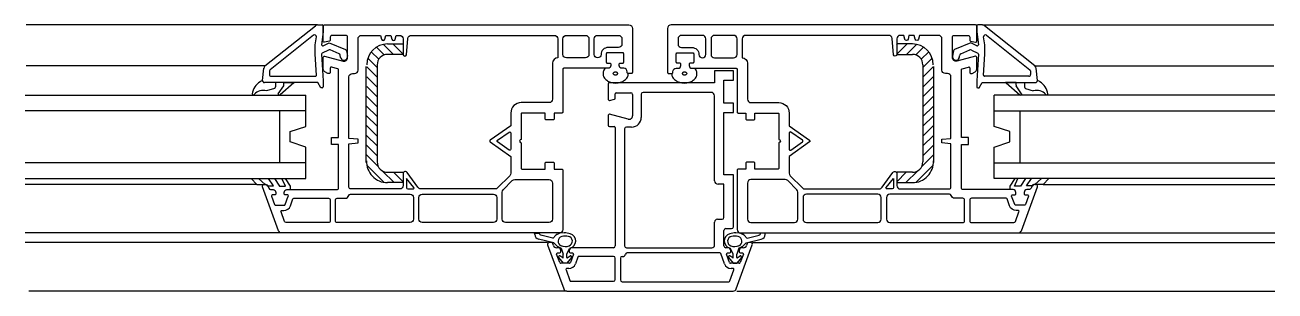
# Model space of a CAD drawing. Header units: inches. Extents: x 5 to 4439, y 354 to 1460.
# Drawn here: x 1994.1 to 2354.1, y 390.4 to 467.1 of the extents above; entities that cross this region are included whole.
import ezdxf

# ---------------------------------------------------------------- set-up
doc = ezdxf.new("R2010")
doc.units = ezdxf.units.IN
doc.header["$MEASUREMENT"] = 0
for name, color, linetype in [('FINE', 70, 'Continuous'), ('MED', 32, 'Continuous'), ('THIN', 151, 'Continuous')]:
    doc.layers.add(name, color=color, linetype=linetype)

# ---------------------------------------------------------------- blocks, each defined once
blk = doc.blocks.new('DHSDI')
at = {"layer": 'FINE'}
for p, q in [((-74.15, 29.91), (-77.03, 32.79)), ((-71.35, 29.95), (-74.32, 32.91)), ((-71.35, 32.78), (-71.49, 32.91)), ((70.81, 29.95), (73.77, 32.91)), ((70.81, 32.78), (70.95, 32.91)), ((73.6, 29.91), (76.49, 32.79)), ((-78.85, 26.13), (-81.54, 28.82)), ((-78.4, 28.5), (-80.54, 30.65)), ((-76.82, 29.75), (-79.05, 31.99)), ((76.27, 29.75), (78.51, 31.99)), ((77.85, 28.5), (80, 30.65)), ((78.31, 26.13), (81, 28.82)), ((-78.85, 23.31), (-81.85, 26.31)), ((78.31, 23.31), (81.31, 26.31)), ((-112.06, 22.31), (-111.83, 22.31)), ((-108.08, 21.8), (-108.08, 20.56)), ((-102.84, 21.69), (-106.81, 18.25)), ((-105.68, 20.99), (-105.68, 21.8)), ((-105.68, 21.8), (-102.61, 21.8)), ((-78.85, 20.48), (-81.86, 23.48)), ((78.31, 20.48), (81.32, 23.48)), ((105.14, 21.8), (102.07, 21.8)), ((102.3, 21.69), (106.26, 18.25)), ((105.14, 20.99), (105.14, 21.8)), ((107.54, 21.8), (107.54, 20.56)), ((111.51, 22.31), (111.28, 22.31)), ((-180.25, 18.15), (-99.35, 18.15)), ((-108.43, 20.09), (-110.66, 19.36)), ((-107.3, 18.57), (-105.71, 20.87)), ((-99.35, 9.15), (-99.35, 18.15)), ((-78.85, 17.65), (-81.86, 20.66)), ((78.31, 17.65), (81.32, 20.66)), ((179.71, 18.15), (98.81, 18.15)), ((98.81, 9.15), (98.81, 18.15)), ((106.76, 18.57), (105.16, 20.87)), ((107.88, 20.09), (110.11, 19.36)), ((-78.85, 14.82), (-81.87, 17.84)), ((-78.85, 11.99), (-81.87, 15.01)), ((78.31, 14.82), (81.33, 17.84)), ((78.31, 11.99), (81.33, 15.01)), ((-99.35, 13.65), (-180.25, 13.65)), ((-106.85, -1.35), (-106.85, 13.65)), ((-78.85, 9.16), (-81.88, 12.19)), ((78.31, 9.16), (81.34, 12.19)), ((98.81, 13.65), (179.71, 13.65)), ((106.31, -1.35), (106.31, 13.65)), ((-103.85, 7.65), (-99.35, 9.15)), ((-103.85, 4.65), (-103.85, 7.65)), ((-78.85, 6.33), (-81.88, 9.36)), ((78.31, 6.33), (81.34, 9.36)), ((103.31, 7.65), (98.81, 9.15)), ((103.31, 4.65), (103.31, 7.65)), ((-99.35, 3.15), (-103.85, 4.65)), ((-78.85, 3.51), (-81.89, 6.54)), ((-78.85, 0.68), (-81.89, 3.72)), ((78.31, 3.51), (81.34, 6.54)), ((78.31, 0.68), (81.35, 3.72)), ((98.81, 3.15), (103.31, 4.65)), ((-99.35, -5.85), (-99.35, 3.15)), ((-78.5, -2.51), (-81.9, 0.89)), ((77.95, -2.51), (81.35, 0.89)), ((98.81, -5.85), (98.81, 3.15)), ((-99.35, -1.35), (-180.25, -1.35)), ((-76.82, -7.01), (-81.83, -2)), ((76.28, -7.01), (81.29, -2)), ((98.81, -1.35), (179.71, -1.35)), ((-180.25, -5.85), (-99.35, -5.85)), ((-113.49, -7.6), (-115.17, -5.85)), ((-113.01, -5.85), (-111.13, -7.6)), ((-108.72, -7.97), (-110.12, -5.85)), ((-108.4, -5.85), (-106.92, -8.06)), ((-105.21, -8.06), (-106.25, -5.85)), ((-105.35, -5.85), (-103.91, -8.1)), ((-73.92, -7.09), (-77.27, -3.73)), ((-71.35, -6.82), (-74.09, -4.09)), ((70.81, -6.82), (73.54, -4.09)), ((73.37, -7.09), (76.73, -3.73)), ((179.71, -5.85), (98.81, -5.85)), ((104.81, -5.85), (103.37, -8.1)), ((104.67, -8.06), (105.7, -5.85)), ((107.85, -5.85), (106.38, -8.06)), ((108.17, -7.97), (109.58, -5.85)), ((112.46, -5.85), (110.59, -7.6)), ((112.95, -7.6), (114.63, -5.85)), ((-113.49, -7.6), (-111.3, -7.6)), ((-110.5, -8.05), (-108.72, -7.97)), ((-106.92, -8.06), (-105.21, -8.06)), ((-103.91, -8.1), (-103.91, -9.1)), ((103.37, -8.1), (103.37, -9.1)), ((106.38, -8.06), (104.67, -8.06)), ((109.96, -8.05), (108.17, -7.97)), ((112.95, -7.6), (110.76, -7.6)), ((-33.46, -22.04), (-33.49, -21.65)), ((-33.49, -21.65), (-32.18, -21.69)), ((-27.96, -24.48), (-32.33, -23.39)), ((-28.26, -23.07), (-31.71, -22.21)), ((27.42, -24.48), (31.78, -23.39)), ((27.71, -23.07), (31.17, -22.21)), ((32.94, -21.65), (31.64, -21.69)), ((32.92, -22.04), (32.94, -21.65)), ((-26.58, -28.64), (-25.24, -30.35)), ((-25.39, -28.74), (-26.19, -28.19)), ((-25.85, -25.99), (-25.24, -27.75)), ((-25.24, -28.65), (-25.24, -27.75)), ((-24.24, -27.75), (-23.42, -26.07)), ((-24.24, -28.65), (-24.24, -27.75)), ((-22.9, -28.64), (-24.24, -30.35)), ((-24.09, -28.74), (-23.29, -28.19)), ((22.36, -28.64), (23.7, -30.35)), ((23.55, -28.74), (22.75, -28.19)), ((23.7, -27.75), (22.88, -26.07)), ((23.7, -28.65), (23.7, -27.75)), ((25.3, -25.99), (24.7, -27.75)), ((24.7, -28.65), (24.7, -27.75)), ((26.04, -28.64), (24.7, -30.35)), ((24.85, -28.74), (25.65, -28.19)), ((-24.24, -30.35), (-25.24, -30.35)), ((23.7, -30.35), (24.7, -30.35))]:
    blk.add_line(p, q, dxfattribs=at)
for centre, radius, start, end in [((-11.79, 24.34), 2.01, 150.7277, 180), ((-11.01, 23.9), 2.91, 136.6045, 150.7277), ((10.47, 23.9), 2.91, 29.2723, 43.3955), ((11.25, 24.34), 2.01, 360, 29.2723), ((-110.08, 17.87), 4.81, 120.2956, 172.3863), ((-112.06, 21.81), 0.5, 90, 155.2077), ((-102.61, 21.5), 0.3, 90, 140.3159), ((-11.79, 24.34), 2.01, 180, 209.2723), ((-11.01, 24.78), 2.91, 209.2723, 233.5372), ((-10.5, 25.47), 3.77, 233.5372, 252.9814), ((-10.17, 26.56), 4.91, 252.9814, 270), ((-10.72, 24.4), 0.213, 142.6066, 180), ((-10.72, 24.4), 0.213, 180, 217.3934), ((-10.49, 24.23), 0.499, 118.4532, 142.6066), ((-10.49, 24.58), 0.499, 217.3934, 241.5468), ((-10.34, 23.95), 0.817, 102.651, 118.4532), ((-10.34, 24.86), 0.817, 241.5468, 257.349), ((-10.24, 23.51), 1.27, 90, 102.651), ((-10.24, 25.3), 1.27, 257.349, 270), ((-10.24, 23.51), 1.27, 77.349, 90), ((-10.24, 25.3), 1.27, 270, 282.651), ((-10.17, 26.56), 4.91, 270, 287.0186), ((-10.14, 23.95), 0.817, 61.5468, 77.349), ((-10.14, 24.86), 0.817, 282.651, 298.4532), ((-9.99, 24.23), 0.499, 37.3934, 61.5468), ((-9.99, 24.58), 0.499, 298.4532, 322.6066), ((-9.76, 24.4), 0.213, 0, 37.3934), ((-9.76, 24.4), 0.213, 322.6066, 360), ((-9.83, 25.47), 3.77, 287.0186, 306.4628), ((-9.32, 24.78), 2.91, 306.4628, 330.7277), ((-8.54, 24.34), 2.01, 330.7277, 0), ((-8.54, 24.34), 2.01, 360, 1.7258), ((8, 24.34), 2.01, 178.2742, 180), ((8, 24.34), 2.01, 180, 209.2723), ((8.78, 24.78), 2.91, 209.2723, 233.5372), ((9.29, 25.47), 3.77, 233.5372, 252.9814), ((9.62, 26.56), 4.91, 252.9814, 270), ((9.22, 24.4), 0.213, 142.6066, 180), ((9.22, 24.4), 0.213, 180, 217.3934), ((9.45, 24.23), 0.499, 118.4532, 142.6066), ((9.45, 24.58), 0.499, 217.3934, 241.5468), ((9.6, 23.95), 0.817, 102.651, 118.4532), ((9.6, 24.86), 0.817, 241.5468, 257.349), ((9.7, 23.51), 1.27, 90, 102.651), ((9.7, 25.3), 1.27, 257.349, 270), ((9.62, 26.56), 4.91, 270, 287.0186), ((9.7, 23.51), 1.27, 77.349, 90), ((9.7, 25.3), 1.27, 270, 282.651), ((9.8, 23.95), 0.817, 61.5468, 77.349), ((9.8, 24.86), 0.817, 282.651, 298.4532), ((9.95, 24.23), 0.499, 37.3934, 61.5468), ((9.95, 24.58), 0.499, 298.4532, 322.6066), ((10.18, 24.4), 0.213, 0, 37.3934), ((10.18, 24.4), 0.213, 322.6066, 360), ((9.96, 25.47), 3.77, 287.0186, 306.4628), ((10.47, 24.78), 2.91, 306.4628, 330.7277), ((11.25, 24.34), 2.01, 330.7277, 0), ((102.07, 21.5), 0.3, 39.6841, 90), ((111.51, 21.81), 0.5, 24.7923, 90), ((109.54, 17.87), 4.81, 7.6137, 59.7044), ((-114.55, 18.5), 0.3, 179.722, 336.0171), ((-111.65, 15.84), 3.66, 74.2375, 135.967), ((-108.58, 20.56), 0.5, 288.061, 0), ((-107.03, 18.45), 0.3, 155.2005, 318.3681), ((-105.98, 20.99), 0.3, 336.2973, 0), ((105.44, 20.99), 0.3, 180, 203.7027), ((106.49, 18.45), 0.3, 221.6319, 24.7995), ((108.04, 20.56), 0.5, 180, 251.939), ((111.11, 15.84), 3.66, 44.033, 105.7625), ((114.01, 18.5), 0.3, 203.9829, 0.278), ((-111.13, -8.27), 0.67, 19.6538, 90), ((110.59, -8.27), 0.67, 90, 160.3462), ((-25.36, -25.15), 3.56, 83.5125, 124.2412), ((24.82, -25.15), 3.56, 55.7588, 96.4875), ((-31.96, -21.94), 1.5, 183.9433, 255.9433), ((-31.5, -21.54), 0.7, 192.8502, 259.7516), ((-28.18, -22.78), 0.3, 255.9433, 345.7794), ((-28.04, -24.77), 0.3, 34.9705, 75.9433), ((-26.27, -23.63), 1.8, 114.1959, 154.5505), ((-24.98, -22.63), 3.44, 214.9705, 254.2396), ((-25.34, -23.98), 1.41, 104.3375, 249.9946), ((-24.74, -26.8), 4.3, 77.1829, 102.8171), ((-24.74, -26.8), 5.2, 73.0162, 92.3764), ((-24.01, -23.98), 1.39, 290.456, 80.9694), ((-23.83, -23.91), 2.16, 282.637, 73.6181), ((23.29, -23.91), 2.16, 106.3819, 257.363), ((23.46, -23.98), 1.39, 99.0306, 249.544), ((24.2, -26.8), 5.2, 87.6236, 106.9838), ((24.2, -26.8), 4.3, 77.1829, 102.8171), ((24.8, -23.98), 1.41, 290.0054, 75.6625), ((24.43, -22.63), 3.44, 285.7604, 325.0295), ((25.73, -23.63), 1.8, 25.4495, 65.8041), ((27.49, -24.77), 0.3, 104.0567, 145.0295), ((27.64, -22.78), 0.3, 194.2206, 284.0567), ((30.96, -21.54), 0.7, 280.2484, 347.1498), ((31.42, -21.94), 1.5, 284.0567, 356.0567), ((-26.34, -28.45), 0.3, 59.5151, 217.9424), ((-24.71, -22.45), 3.07, 246.2804, 292.752), ((-26.07, -26.19), 0.3, 42.057, 57.7481), ((-25.34, -28.65), 0.1, 239.5151, 0), ((-24.14, -28.65), 0.1, 180, 300.4849), ((-23.2, -26.27), 0.3, 122.2519, 137.943), ((-23.14, -28.45), 0.3, 322.0576, 120.4849), ((22.6, -28.45), 0.3, 59.5151, 217.9424), ((22.66, -26.27), 0.3, 42.057, 57.7481), ((24.17, -22.45), 3.07, 247.248, 293.7196), ((23.6, -28.65), 0.1, 239.5151, 0), ((24.8, -28.65), 0.1, 180, 300.4849), ((25.53, -26.19), 0.3, 122.2519, 137.943), ((25.8, -28.45), 0.3, 322.0576, 120.4849)]:
    blk.add_arc(centre, radius, start, end, dxfattribs=at)
at = {"layer": 'MED'}
for p, q in [((-96, 38.4), (-179.93, 38.4)), ((95.46, 38.4), (179.38, 38.4)), ((-111.14, 26.59), (-179.93, 26.59)), ((110.6, 26.59), (179.38, 26.59)), ((18.33, 21.67), (-11.97, 21.67)), ((23.73, 25.15), (18.33, 25.15)), ((18.33, 25.15), (18.33, 21.67)), ((21.03, 15.85), (21.03, 22.45)), ((21.03, 22.45), (23.73, 22.45)), ((23.73, 22.45), (23.73, 25.15)), ((-12.27, 21.37), (-12.27, 16.94)), ((-10.27, 17.31), (-10.27, 18.55)), ((-9.97, 18.85), (-5.77, 18.85)), ((-5.27, 18.35), (-5.27, 12.18)), ((-11.89, 16.65), (-10.49, 17.02)), ((23.73, 15.85), (21.03, 15.85)), ((23.73, 13.15), (23.73, 15.85)), ((-12.27, 12.36), (-12.27, 9.45)), ((-6.53, 11.21), (-11.89, 12.65)), ((21.03, -4.85), (21.03, 13.15)), ((21.03, 13.15), (23.73, 13.15)), ((-11.97, 9.15), (-10.57, 9.15)), ((-10.27, 8.85), (-10.27, -25.35)), ((23.73, -4.85), (21.03, -4.85)), ((23.73, -19.85), (23.73, -4.85)), ((-113.49, -7.6), (-180.25, -7.6)), ((-111.13, -7.6), (-111.3, -7.6)), ((110.59, -7.6), (110.76, -7.6)), ((112.95, -7.6), (179.71, -7.6)), ((21.03, -25.35), (21.03, -20.85)), ((21.53, -20.35), (23.23, -20.35)), ((-106.27, -21.6), (-180.25, -21.6)), ((-29.82, -24.35), (-180.25, -24.35)), ((-29.74, -25.02), (-25.13, -37.69)), ((-28.74, -24.35), (-29.27, -24.35)), ((-28.08, -25.19), (-28.27, -24.68)), ((24.59, -37.69), (29.2, -25.02)), ((27.73, -24.68), (27.54, -25.19)), ((28.73, -24.35), (28.2, -24.35)), ((29.28, -24.35), (179.71, -24.35)), ((105.73, -21.6), (179.71, -21.6)), ((-26.28, -30.15), (-27.15, -27.75)), ((-26.74, -25.85), (-27.14, -25.85)), ((-26.87, -27.35), (-26.24, -27.35)), ((-25.94, -27.05), (-25.94, -26.65)), ((-23.54, -26.65), (-23.54, -27.05)), ((-23.24, -27.35), (-22.61, -27.35)), ((-22.33, -27.75), (-23.21, -30.15)), ((-10.77, -25.85), (-22.74, -25.85)), ((22.2, -25.85), (21.53, -25.85)), ((22.66, -30.15), (21.79, -27.75)), ((22.07, -27.35), (22.7, -27.35)), ((23, -27.05), (23, -26.65)), ((25.4, -26.65), (25.4, -27.05)), ((25.7, -27.35), (26.33, -27.35)), ((26.61, -27.75), (25.73, -30.15)), ((26.6, -25.85), (26.2, -25.85)), ((-23.49, -30.35), (-26, -30.35)), ((25.45, -30.35), (22.94, -30.35)), ((-24.19, -38.35), (-179.17, -38.35)), ((-24.19, -38.35), (23.65, -38.35)), ((24.73, -38.35), (179.71, -38.35))]:
    blk.add_line(p, q, dxfattribs=at)
for points in [[(-106.27, -21.6, -0.315299), (-107.21, -20.94), (-111.82, -8.27, -0.520567), (-111.35, -7.6), (-110.82, -7.6, -0.315299), (-110.35, -7.93), (-110.17, -8.44, 0.315299), (-109.23, -9.1), (-108.82, -9.1, -0.414214), (-108.02, -9.9), (-108.02, -10.3, -0.414214), (-108.32, -10.6), (-108.95, -10.6, 0.520567), (-109.23, -11), (-108.36, -13.4, 0.315299), (-108.08, -13.6), (-105.57, -13.6, 0.315299), (-105.29, -13.4), (-104.42, -11, 0.520567), (-104.7, -10.6), (-105.32, -10.6, -0.414214), (-105.62, -10.3), (-105.62, -9.9, -0.414214), (-104.82, -9.1), (-90.45, -9.1, 0.414214), (-89.95, -8.6), (-89.95, 1.14), (-89.95, 3.9), (-91.95, 3.9), (-91.95, 5.9), (-89.95, 5.9), (-89.95, 20.9), (-89.95, 25.5, 0.339454), (-90.18, 25.79), (-91.98, 26.27, 0.493145), (-92.35, 25.98), (-92.35, 24.7, -0.414214), (-92.65, 24.4), (-93.05, 24.4), (-93.95, 24.92, -0.267949), (-94.35, 25.61), (-94.35, 29.11, -0.493145), (-93.98, 29.4), (-88.61, 27.96, 0.493145), (-87.35, 28.93), (-87.35, 34.9, 0.414214), (-87.85, 35.4), (-91.85, 35.4, 0.414214), (-92.35, 34.9), (-92.35, 34.06, -0.339454), (-92.58, 33.77), (-93.98, 33.4, -0.493145), (-94.35, 33.69), (-94.35, 38.1, -0.414214), (-94.05, 38.4), (-81.49, 38.4), (-33.34, 38.4), (-6.35, 38.4, -0.414214), (-5.35, 37.4), (-5.35, 24.7, -0.414214), (-5.65, 24.4), (-6.55, 24.4, -0.414214), (-6.85, 24.7), (-6.85, 24.9, 0.414214), (-7.85, 25.9), (-8.35, 25.9, -0.414214), (-9.15, 26.7), (-9.15, 27.1, -0.414214), (-8.85, 27.4), (-8.15, 27.4, 0.414214), (-7.85, 27.7), (-7.85, 30.1, 0.414214), (-8.15, 30.4), (-12.55, 30.4, 0.414214), (-12.85, 30.1), (-12.85, 27.7, 0.414214), (-12.55, 27.4), (-11.85, 27.4, -0.414214), (-11.55, 27.1), (-11.55, 26.7, -0.414214), (-12.35, 25.9), (-25.05, 25.9, 0.414214), (-25.35, 25.6), (-25.35, 19.6), (-25.35, 19.15), (-25.35, 13.3, -0.414214), (-25.65, 13), (-27.85, 13), (-27.85, 11.3, -0.414214), (-28.15, 11), (-30.15, 11, -0.414214), (-30.45, 11.3), (-30.45, 13), (-37.05, 13, 0.414214), (-37.35, 12.7), (-37.35, 5.4, 1), (-37.35, 4.4), (-37.35, -2.9, 0.414214), (-37.05, -3.2), (-30.45, -3.2), (-30.45, -1.5, -0.414214), (-30.15, -1.2), (-28.15, -1.2, -0.414214), (-27.85, -1.5), (-27.85, -3.2), (-25.65, -3.2, -0.414214), (-25.35, -3.5), (-25.35, -8.82), (-25.35, -20.6, -0.414214), (-26.35, -21.6), (-84.44, -21.6)], [(105.73, -21.6, 0.315299), (106.67, -20.94), (111.28, -8.27, 0.520567), (110.81, -7.6), (110.28, -7.6, 0.315299), (109.81, -7.93), (109.62, -8.44, -0.315299), (108.68, -9.1), (108.28, -9.1, 0.414214), (107.48, -9.9), (107.48, -10.3, 0.414214), (107.78, -10.6), (108.41, -10.6, -0.520567), (108.69, -11), (107.82, -13.4, -0.315299), (107.54, -13.6), (105.03, -13.6, -0.315299), (104.75, -13.4), (103.87, -11, -0.520567), (104.15, -10.6), (104.78, -10.6, 0.414214), (105.08, -10.3), (105.08, -9.9, 0.414214), (104.28, -9.1), (89.91, -9.1, -0.414214), (89.41, -8.6), (89.41, 1.14), (89.41, 3.9), (91.41, 3.9), (91.41, 5.9), (89.41, 5.9), (89.41, 20.9), (89.41, 25.5, -0.339454), (89.63, 25.79), (91.43, 26.27, -0.493145), (91.81, 25.98), (91.81, 24.7, 0.414214), (92.11, 24.4), (92.51, 24.4), (93.41, 24.92, 0.267949), (93.81, 25.61), (93.81, 29.11, 0.493145), (93.43, 29.4), (88.07, 27.96, -0.493145), (86.81, 28.93), (86.81, 34.9, -0.414214), (87.31, 35.4), (91.31, 35.4, -0.414214), (91.81, 34.9), (91.81, 34.06, 0.339454), (92.03, 33.77), (93.43, 33.4, 0.493145), (93.81, 33.69), (93.81, 38.1, 0.414214), (93.51, 38.4), (80.95, 38.4), (32.8, 38.4), (5.81, 38.4, 0.414214), (4.81, 37.4), (4.81, 24.7, 0.414214), (5.11, 24.4), (6.01, 24.4, 0.414214), (6.31, 24.7), (6.31, 24.9, -0.414214), (7.31, 25.9), (7.81, 25.9, 0.414214), (8.61, 26.7), (8.61, 27.1, 0.414214), (8.31, 27.4), (7.61, 27.4, -0.414214), (7.31, 27.7), (7.31, 30.1, -0.414214), (7.61, 30.4), (12.01, 30.4, -0.414214), (12.31, 30.1), (12.31, 27.7, -0.414214), (12.01, 27.4), (11.31, 27.4, 0.414214), (11.01, 27.1), (11.01, 26.7, 0.414214), (11.81, 25.9), (24.51, 25.9, -0.414214), (24.81, 25.6), (24.81, 19.6), (24.81, 19.15), (24.81, 13.3, 0.414214), (25.11, 13), (27.31, 13), (27.31, 11.3, 0.414214), (27.61, 11), (29.61, 11, 0.414214), (29.91, 11.3), (29.91, 13), (36.51, 13, -0.414214), (36.81, 12.7), (36.81, 5.4, -1), (36.81, 4.4), (36.81, -2.9, -0.414214), (36.51, -3.2), (29.91, -3.2), (29.91, -1.5, 0.414214), (29.61, -1.2), (27.61, -1.2, 0.414214), (27.31, -1.5), (27.31, -3.2), (25.11, -3.2, 0.414214), (24.81, -3.5), (24.81, -8.82), (24.81, -20.6, 0.414214), (25.81, -21.6), (83.9, -21.6)]]:
    blk.add_lwpolyline(points, format="xyb", close=True, dxfattribs=at)
for centre, radius, start, end in [((-11.97, 21.37), 0.3, 90, 180), ((-9.97, 18.55), 0.3, 90, 180), ((-5.77, 18.35), 0.5, 360, 90), ((-11.97, 16.94), 0.3, 180.0001, 285.0001), ((-10.57, 17.31), 0.3, 285, 359.9999), ((-11.97, 12.36), 0.3, 75, 180), ((-6.27, 12.18), 1, 255, 360), ((-11.97, 9.45), 0.3, 180, 270), ((-10.57, 8.85), 0.3, 360, 90), ((21.53, -20.85), 0.5, 90, 180), ((23.23, -19.85), 0.5, 270, 0), ((-29.27, -24.85), 0.5, 90, 200), ((-28.74, -24.85), 0.5, 20, 90), ((-27.14, -24.85), 1, 200, 270), ((26.6, -24.85), 1, 270, 340), ((28.2, -24.85), 0.5, 90, 160), ((28.73, -24.85), 0.5, 340, 90), ((-26.87, -27.65), 0.3, 90, 200), ((-26.74, -26.65), 0.8, 360, 90), ((-26.24, -27.05), 0.3, 270, 0), ((-22.74, -26.65), 0.8, 90, 180), ((-23.24, -27.05), 0.3, 180, 270), ((-22.61, -27.65), 0.3, 340, 90), ((-10.77, -25.35), 0.5, 270, 0), ((21.53, -25.35), 0.5, 180, 270), ((22.07, -27.65), 0.3, 90, 200), ((22.2, -26.65), 0.8, 360, 90), ((22.7, -27.05), 0.3, 270, 0), ((26.2, -26.65), 0.8, 90, 180), ((25.7, -27.05), 0.3, 180, 270), ((26.33, -27.65), 0.3, 340, 90), ((-26, -30.05), 0.3, 200, 270), ((-23.49, -30.05), 0.3, 270, 340), ((22.94, -30.05), 0.3, 200, 270), ((25.45, -30.05), 0.3, 270.0001, 340.0001), ((-24.19, -37.35), 1, 200, 270), ((23.65, -37.35), 1, 270, 340)]:
    blk.add_arc(centre, radius, start, end, dxfattribs=at)
at = {"layer": 'THIN'}
for p, q in [((-111.14, 26.59), (-96.63, 38.18)), ((-96, 38.4), (-94.65, 38.4)), ((-94.35, 36.4), (-94.84, 32.71)), ((-94.35, 38.1), (-94.35, 36.4)), ((93.81, 38.1), (93.81, 36.4)), ((93.81, 36.4), (94.29, 32.71)), ((95.46, 38.4), (94.11, 38.4)), ((110.6, 26.59), (96.09, 38.18)), ((-97.16, 35.45), (-109.63, 25.49)), ((-96.65, 32.71), (-96.35, 34.99)), ((-96.65, 30), (-96.65, 32.67)), ((-94.41, 32.4), (-92.67, 33.23)), ((-92.67, 33.23), (-87.97, 31.28)), ((-75.85, 32.91), (-71.35, 32.91)), ((-71.35, 32.91), (-71.35, 29.91)), ((70.81, 32.91), (70.81, 29.91)), ((75.31, 32.91), (70.81, 32.91)), ((92.13, 33.23), (87.42, 31.28)), ((93.87, 32.4), (92.13, 33.23)), ((96.11, 32.71), (95.81, 34.99)), ((96.11, 30), (96.11, 32.67)), ((96.62, 35.45), (109.08, 25.49)), ((-96.28, 23.92), (-96.65, 29.98)), ((-94.85, 29.99), (-94.35, 22.3)), ((-92.82, 31.17), (-94.68, 30.28)), ((-89.78, 30.08), (-92.42, 31.18)), ((-89.35, 29.03), (-89.48, 29.71)), ((-87.67, 30.91), (-87.39, 29.39)), ((-71.35, 29.91), (-75.85, 29.91)), ((70.81, 29.91), (75.31, 29.91)), ((87.12, 30.91), (86.84, 29.39)), ((88.81, 29.03), (88.94, 29.71)), ((89.24, 30.08), (91.87, 31.18)), ((92.28, 31.17), (94.14, 30.28)), ((94.31, 29.99), (93.81, 22.3)), ((95.74, 23.92), (96.11, 29.98)), ((-111.82, 22.34), (-111.51, 25.89)), ((-82.02, -1.26), (-81.97, 26.4)), ((-78.85, 26.91), (-78.85, -1.09)), ((78.31, 26.91), (78.31, -1.09)), ((81.47, -1.26), (81.43, 26.4)), ((111.28, 22.34), (110.97, 25.89)), ((-95.92, 21.8), (-111.33, 21.8)), ((-109.81, 25.13), (-109.86, 24.14)), ((-109.36, 23.6), (-96.58, 23.6)), ((-95.05, 20.3), (-95.92, 21.8)), ((-94.35, 22.3), (-94.35, 20.6)), ((93.81, 22.3), (93.81, 20.6)), ((94.51, 20.3), (95.38, 21.8)), ((95.38, 21.8), (110.78, 21.8)), ((108.82, 23.6), (96.04, 23.6)), ((109.27, 25.13), (109.32, 24.14)), ((-94.65, 20.3), (-95.05, 20.3)), ((-2.77, 18.45), (-2.77, 11.75)), ((17.33, 18.95), (-2.27, 18.95)), ((94.11, 20.3), (94.51, 20.3)), ((18.33, -6.55), (18.33, 17.95)), ((-7.57, 8.45), (-7.57, -25.35)), ((-5.57, 8.95), (-7.07, 8.95)), ((-75.85, -4.09), (-71.35, -4.09)), ((-71.35, -7.09), (-75.85, -7.09)), ((-71.35, -4.09), (-71.35, -7.09)), ((70.81, -4.09), (70.81, -7.09)), ((75.31, -4.09), (70.81, -4.09)), ((70.81, -7.09), (75.31, -7.09)), ((21.03, -7.55), (19.33, -7.55)), ((21.03, -16.55), (21.03, -7.55)), ((19.13, -17.65), (20.53, -17.65)), ((21.03, -17.15), (21.03, -16.51)), ((18.33, -25.05), (18.33, -18.45)), ((-21.02, -28.55), (-21.75, -30.54)), ((-10.77, -28.35), (-20.74, -28.35)), ((-7.07, -25.85), (17.53, -25.85)), ((19.84, -27.35), (-6.86, -27.35)), ((21.2, -30.54), (20.12, -27.55)), ((-24.45, -32.25), (-23.32, -35.35)), ((-23.63, -31.85), (-24.17, -31.85)), ((-10.27, -35.05), (-10.27, -28.85)), ((-8.77, -28.85), (-8.77, -35.15)), ((22.74, -35.45), (23.91, -32.25)), ((23.62, -31.85), (23.08, -31.85)), ((-23.04, -35.55), (-10.77, -35.55)), ((-8.27, -35.65), (22.46, -35.65))]:
    blk.add_line(p, q, dxfattribs=at)
for points in [[(-26.85, 28.9, 0.413412), (-28.35, 27.4), (-28.35, 17, -0.414214), (-29.35, 16), (-37.35, 16, 0.414214), (-40.35, 13), (-40.35, 9.3), (-46.26, 5.14, 0.518954), (-46.26, 4.65), (-40.35, 0.5), (-40.35, -4.39, -0.198912), (-40.65, -5.1), (-44.16, -8.61, -0.198912), (-44.87, -8.9), (-66.28, -8.9, -0.266737), (-67.14, -8.41), (-70.21, -4.15, 0.266737), (-70.64, -3.9), (-70.85, -3.9, 0.41424), (-71.35, -4.4), (-71.35, -7.9, -0.41424), (-72.35, -8.9), (-86.45, -8.9, -0.414214), (-86.95, -8.4), (-86.95, 4.15), (-84.35, 4.38), (-84.35, 5.42), (-86.95, 5.65), (-86.95, 23.4, -0.414214), (-85.95, 24.4), (-85.35, 24.4, 0.414214), (-84.35, 25.4), (-84.35, 34.4, -0.414214), (-83.35, 35.4), (-77.86, 35.4), (-77.59, 34.28, 0.791288), (-76.62, 34.28), (-76.36, 35.4), (-74.86, 35.4), (-74.59, 34.28, 0.791288), (-73.62, 34.28), (-73.36, 35.4), (-72.36, 35.4, -0.41424), (-71.36, 34.4), (-71.36, 29.9), (-71.36, 29.9, 0.932064), (-70.36, 29.83), (-69.98, 34.54, -0.37361), (-68.99, 35.4), (-27.85, 35.4, -0.414214), (-26.85, 34.4), (-26.85, 28.91)], [(-18.85, 35.4, -0.414214), (-17.85, 34.4), (-17.85, 29.9, -0.414214), (-18.85, 28.9), (-24.35, 28.9, -0.414214), (-25.35, 29.9), (-25.35, 34.4, -0.414214), (-24.35, 35.4)], [(-9.35, 35.4, -0.414214), (-8.35, 34.4), (-8.35, 32.9, -0.414214), (-9.35, 31.9), (-12.35, 31.9, 0.414214), (-14.35, 29.9, -0.414214), (-15.35, 28.9, -0.414214), (-16.35, 29.9), (-16.35, 34.4, -0.414214), (-15.35, 35.4)], [(8.81, 35.4, 0.414214), (7.81, 34.4), (7.81, 32.9, 0.414214), (8.81, 31.9), (11.81, 31.9, -0.414214), (13.81, 29.9, 0.414214), (14.81, 28.9, 0.414214), (15.81, 29.9), (15.81, 34.4, 0.414214), (14.81, 35.4)], [(18.31, 35.4, 0.414214), (17.31, 34.4), (17.31, 29.9, 0.414214), (18.31, 28.9), (23.81, 28.9, 0.414214), (24.81, 29.9), (24.81, 34.4, 0.414214), (23.81, 35.4)], [(26.31, 28.9, -0.413412), (27.81, 27.4), (27.81, 17, 0.414214), (28.81, 16), (36.81, 16, -0.414214), (39.81, 13), (39.81, 9.3), (45.71, 5.14, -0.518954), (45.71, 4.65), (39.81, 0.5), (39.81, -4.39, 0.198912), (40.1, -5.1), (43.62, -8.61, 0.198912), (44.33, -8.9), (65.74, -8.9, 0.266737), (66.6, -8.41), (69.67, -4.15, -0.266737), (70.1, -3.9), (70.31, -3.9, -0.41424), (70.81, -4.4), (70.81, -7.9, 0.41424), (71.81, -8.9), (85.91, -8.9, 0.414214), (86.41, -8.4), (86.41, 4.15), (83.81, 4.38), (83.81, 5.42), (86.41, 5.65), (86.41, 23.4, 0.414214), (85.41, 24.4), (84.81, 24.4, -0.414214), (83.81, 25.4), (83.81, 34.4, 0.414214), (82.81, 35.4), (77.31, 35.4), (77.05, 34.28, -0.791288), (76.08, 34.28), (75.81, 35.4), (74.31, 35.4), (74.05, 34.28, -0.791288), (73.08, 34.28), (72.81, 35.4), (71.81, 35.4, 0.41424), (70.81, 34.4), (70.81, 29.9), (70.81, 29.9, -0.932064), (69.82, 29.83), (69.44, 34.54, 0.37361), (68.45, 35.4), (27.31, 35.4, 0.414214), (26.31, 34.4), (26.31, 28.91)], [(-44.17, 4.65, -0.518954), (-44.17, 5.14), (-40.83, 7.5, -0.607684), (-40.35, 7.25), (-40.35, 2.54, -0.607684), (-40.83, 2.3)], [(43.63, 4.65, 0.518954), (43.63, 5.14), (40.28, 7.5, 0.607684), (39.81, 7.25), (39.81, 2.54, 0.607684), (40.28, 2.3)], [(-70.05, -8.9), (-68.53, -8.9, 0.57886), (-68.27, -8.45), (-70.35, -5.89), (-70.35, -8.6, 0.414187)], [(-41.85, -18.6, -0.414214), (-42.85, -17.6), (-42.85, -9.84, -0.198912), (-42.56, -9.13), (-39.93, -6.5, -0.198912), (-39.22, -6.2), (-29.35, -6.2, -0.414214), (-28.35, -7.2), (-28.35, -8.82), (-28.35, -17.6, -0.414214), (-29.35, -18.6)], [(41.31, -18.6, 0.414214), (42.31, -17.6), (42.31, -9.84, 0.198912), (42.02, -9.13), (39.38, -6.5, 0.198912), (38.68, -6.2), (28.81, -6.2, 0.414214), (27.81, -7.2), (27.81, -8.82), (27.81, -17.6, 0.414214), (28.81, -18.6)], [(69.51, -8.9), (67.99, -8.9, -0.57886), (67.73, -8.45), (69.81, -5.89), (69.81, -8.6, -0.414187)], [(-84.44, -18.6), (-90.35, -18.6, -0.414214), (-90.85, -18.1), (-90.85, -12.1, -0.414214), (-90.35, -11.6), (-88, -11.6, 0.356394), (-87.02, -10.8, -0.356394), (-86.53, -10.4), (-84.44, -10.4), (-69.35, -10.4, -0.414214), (-68.35, -11.4), (-68.35, -17.6, -0.414214), (-69.35, -18.6)], [(-66.85, -11.4, -0.414214), (-65.85, -10.4), (-45.35, -10.4, -0.414214), (-44.35, -11.4), (-44.35, -17.6, -0.414214), (-45.35, -18.6), (-65.85, -18.6, -0.414214), (-66.85, -17.6)], [(66.31, -11.4, 0.414214), (65.31, -10.4), (44.81, -10.4, 0.414214), (43.81, -11.4), (43.81, -17.6, 0.414214), (44.81, -18.6), (65.31, -18.6, 0.414214), (66.31, -17.6)], [(83.9, -18.6), (89.81, -18.6, 0.414214), (90.31, -18.1), (90.31, -12.1, 0.414214), (89.81, -11.6), (87.46, -11.6, -0.356394), (86.48, -10.8, 0.356394), (85.99, -10.4), (83.9, -10.4), (68.81, -10.4, 0.414214), (67.81, -11.4), (67.81, -17.6, 0.414214), (68.81, -18.6)], [(-105.05, -18.6, -0.315299), (-105.52, -18.27), (-106.53, -15.5, -0.520567), (-106.25, -15.1), (-105.71, -15.1, 0.315299), (-103.83, -13.79), (-103.11, -11.8, -0.315299), (-102.83, -11.6), (-92.85, -11.6, -0.414214), (-92.35, -12.1), (-92.35, -18.1, -0.414214), (-92.85, -18.6)], [(104.51, -18.6, 0.315299), (104.98, -18.27), (105.99, -15.5, 0.520567), (105.71, -15.1), (105.17, -15.1, -0.315299), (103.29, -13.79), (102.57, -11.8, 0.315299), (102.28, -11.6), (92.31, -11.6, 0.414214), (91.81, -12.1), (91.81, -18.1, 0.414214), (92.31, -18.6)]]:
    blk.add_lwpolyline(points, format="xyb", close=True, dxfattribs=at)
for centre, radius, start, end in [((-96, 37.4), 1, 90, 128.6198), ((-94.65, 38.1), 0.3, 0, 90), ((94.11, 38.1), 0.3, 90, 180), ((95.46, 37.4), 1, 51.3802, 90), ((-96.85, 35.06), 0.5, 352.5496, 128.6198), ((-96.35, 32.67), 0.3, 172.5496, 180), ((-94.54, 32.67), 0.3, 172.5496, 295.4867), ((-75.84, 26.9), 6.01, 90.0957, 179.9043), ((75.3, 26.9), 6.01, 0.0957, 89.9043), ((94, 32.67), 0.3, 244.5133, 7.4504), ((96.31, 35.06), 0.5, 51.3802, 187.4504), ((95.81, 32.67), 0.3, 0, 7.4504), ((-96.35, 30), 0.3, 180, 184.2927), ((-94.55, 30.01), 0.3, 115.4867, 183.6852), ((-92.61, 30.72), 0.5, 67.4867, 115.4867), ((-89.97, 29.62), 0.5, 10.4867, 67.4867), ((-88.37, 29.21), 1, 190.4865, 10.4868), ((-88.16, 30.82), 0.5, 10.4867, 67.4867), ((-75.85, 26.91), 3, 90, 180), ((75.31, 26.91), 3, 0, 90), ((87.83, 29.21), 1, 169.5132, 349.5135), ((87.61, 30.82), 0.5, 112.5133, 169.5133), ((89.43, 29.62), 0.5, 112.5133, 169.5133), ((92.06, 30.72), 0.5, 64.5133, 112.5133), ((94.01, 30.01), 0.3, 356.3148, 64.5133), ((95.81, 30), 0.3, 355.7073, 0), ((-110.52, 25.8), 1, 128.6198, 175), ((-109.31, 25.1), 0.5, 128.6198, 177.3304), ((108.77, 25.1), 0.5, 2.6696, 51.3802), ((109.97, 25.8), 1, 5, 51.3802), ((-111.33, 22.3), 0.5, 175, 270), ((-111.33, 22.3), 0.5, 178.5203, 270), ((-109.36, 24.1), 0.5, 175, 270), ((-96.58, 23.9), 0.3, 270, 4.2927), ((96.04, 23.9), 0.3, 175.7073, 270), ((108.82, 24.1), 0.5, 270, 5), ((110.78, 22.3), 0.5, 270, 5), ((110.78, 22.3), 0.5, 270, 1.4797), ((-94.65, 20.6), 0.3, 270, 0), ((-2.27, 18.45), 0.5, 90, 180), ((17.33, 17.95), 1, 360, 90), ((94.11, 20.6), 0.3, 180, 270), ((-5.57, 11.75), 2.8, 270, 0), ((-7.07, 8.45), 0.5, 90, 180), ((-75.85, -1.04), 6.05, 177.2802, 270), ((-75.85, -1.09), 3, 180, 270), ((75.31, -1.04), 6.05, 270, 2.7198), ((75.31, -1.09), 3, 270, 0), ((19.33, -6.55), 1, 180, 270), ((19.13, -18.45), 0.8, 90, 180), ((20.53, -17.15), 0.5, 270, 0), ((17.53, -25.05), 0.8, 270, 0), ((-20.74, -28.65), 0.3, 90, 160), ((-10.77, -28.85), 0.5, 360, 90), ((-8.27, -28.85), 0.5, 90, 180), ((-8.12, -27.56), 0.805, 259.4293, 351.0994), ((-7.07, -25.35), 0.5, 180, 270), ((-6.86, -27.85), 0.5, 90.0001, 160.5288), ((19.84, -27.65), 0.3, 20, 90), ((-24.17, -32.15), 0.3, 90.0001, 200.0001), ((-23.63, -29.85), 2, 270, 340), ((23.08, -29.85), 2, 200, 270), ((23.62, -32.15), 0.3, 340, 90), ((-23.04, -35.25), 0.3, 200, 270), ((-23.04, -35.25), 0.3, 200, 270), ((-23.04, -35.25), 0.3, 200, 270), ((-10.77, -35.05), 0.5, 270, 0), ((-8.27, -35.15), 0.5, 180, 270), ((22.46, -35.35), 0.3, 270, 340)]:
    blk.add_arc(centre, radius, start, end, dxfattribs=at)

msp = doc.modelspace()

# ---------------------------------------------------------------- block references
msp.add_blockref('DHSDI', (2174.35, 428.73))

doc.saveas('drawing.dxf')
